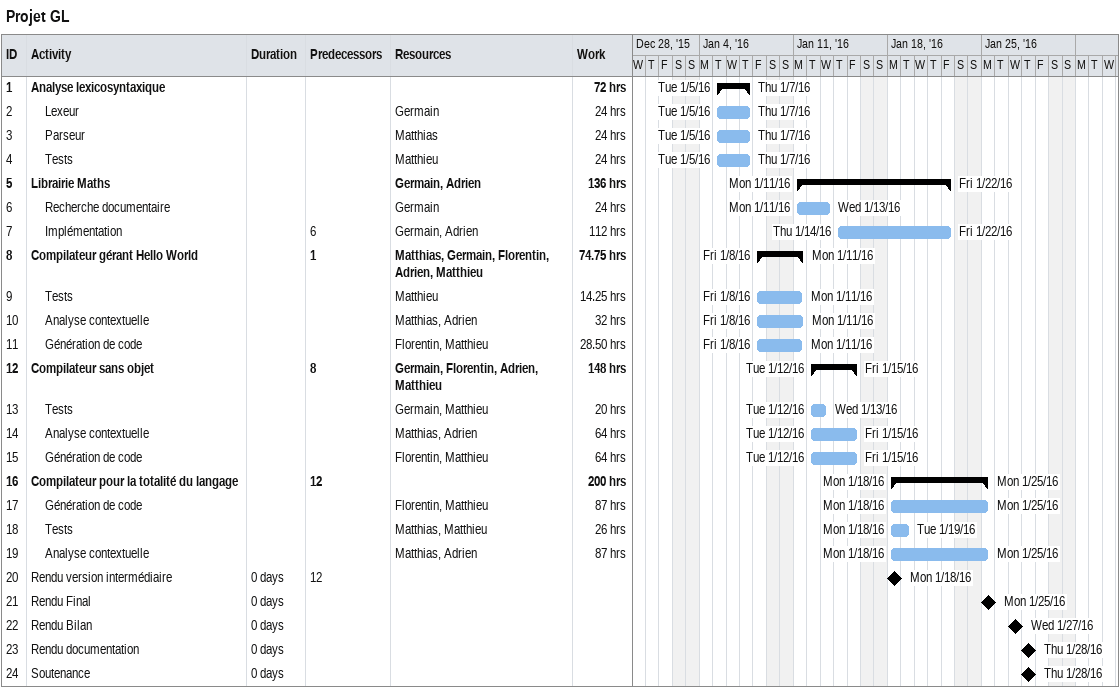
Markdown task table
Projet GL

| ID | Level | Task | Duration | Start | Finish | Predecessors | Resources | Work (h) |
|---|---|---|---|---|---|---|---|---|
| 1 | 1 | **Analyse lexicosyntaxique** |  | 2016-01-05 | 2016-01-07 |  |  | 72 |
| 2 | 2 | Lexeur |  | 2016-01-05 | 2016-01-07 |  | Germain | 24 |
| 3 | 2 | Parseur |  | 2016-01-05 | 2016-01-07 |  | Matthias | 24 |
| 4 | 2 | Tests |  | 2016-01-05 | 2016-01-07 |  | Matthieu | 24 |
| 5 | 1 | **Librairie Maths** |  | 2016-01-11 | 2016-01-22 |  | Germain, Adrien | 136 |
| 6 | 2 | Recherche documentaire |  | 2016-01-11 | 2016-01-13 |  | Germain | 24 |
| 7 | 2 | Implémentation |  | 2016-01-14 | 2016-01-22 | 6 | Germain, Adrien | 112 |
| 8 | 1 | **Compilateur gérant Hello World** |  | 2016-01-08 | 2016-01-11 | 1 | Matthias, Germain, Florentin, Adrien, Matthieu | 74.75 |
| 9 | 2 | Tests |  | 2016-01-08 | 2016-01-11 |  | Matthieu | 14.25 |
| 10 | 2 | Analyse contextuelle |  | 2016-01-08 | 2016-01-11 |  | Matthias, Adrien | 32 |
| 11 | 2 | Génération de code |  | 2016-01-08 | 2016-01-11 |  | Florentin, Matthieu | 28.50 |
| 12 | 1 | **Compilateur sans objet** |  | 2016-01-12 | 2016-01-15 | 8 | Germain, Florentin, Adrien, Matthieu | 148 |
| 13 | 2 | Tests |  | 2016-01-12 | 2016-01-13 |  | Germain, Matthieu | 20 |
| 14 | 2 | Analyse contextuelle |  | 2016-01-12 | 2016-01-15 |  | Matthias, Adrien | 64 |
| 15 | 2 | Génération de code |  | 2016-01-12 | 2016-01-15 |  | Florentin, Matthieu | 64 |
| 16 | 1 | **Compilateur pour la totalité du langage** |  | 2016-01-18 | 2016-01-25 | 12 |  | 200 |
| 17 | 2 | Génération de code |  | 2016-01-18 | 2016-01-25 |  | Florentin, Matthieu | 87 |
| 18 | 2 | Tests |  | 2016-01-18 | 2016-01-19 |  | Matthias, Matthieu | 26 |
| 19 | 2 | Analyse contextuelle |  | 2016-01-18 | 2016-01-25 |  | Matthias, Adrien | 87 |
| 20 | 1 | Rendu version intermédiaire | 0d | 2016-01-18 | 2016-01-18 | 12 |  |  |
| 21 | 1 | Rendu Final | 0d | 2016-01-25 | 2016-01-25 |  |  |  |
| 22 | 1 | Rendu Bilan | 0d | 2016-01-27 | 2016-01-27 |  |  |  |
| 23 | 1 | Rendu documentation | 0d | 2016-01-28 | 2016-01-28 |  |  |  |
| 24 | 1 | Soutenance | 0d | 2016-01-28 | 2016-01-28 |  |  |  |
